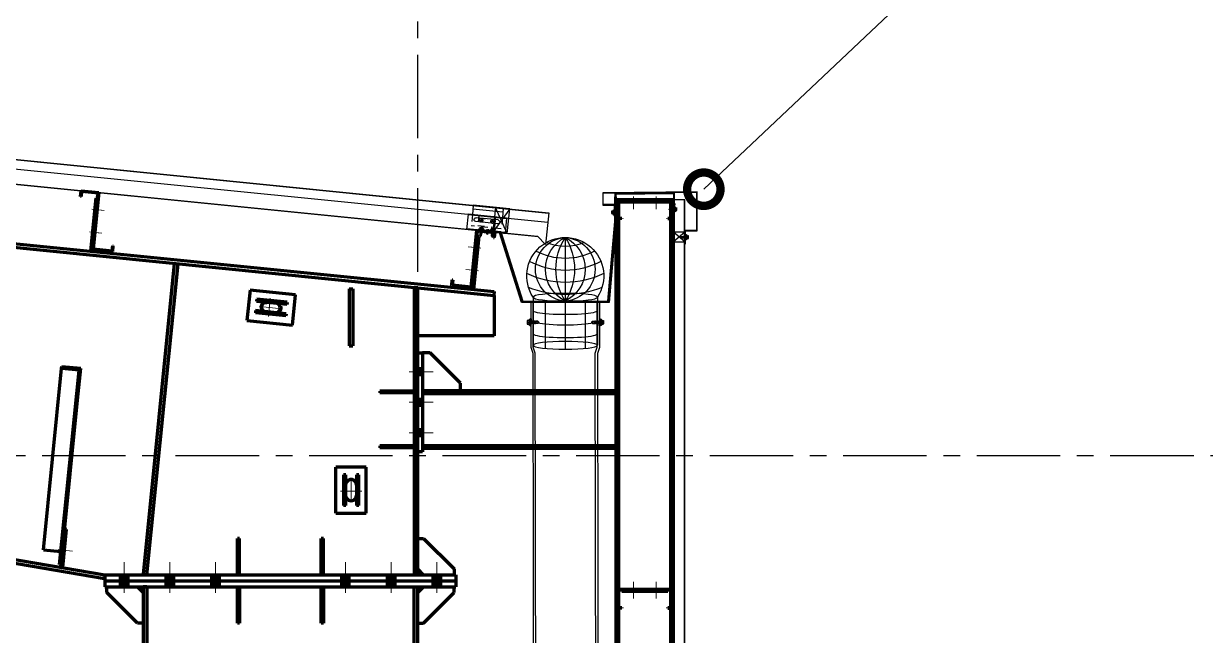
# Model space of a CAD drawing. Header units: inches. Extents: x 2 to 32666, y -5537 to 22.
# Drawn here: x 14109.53 to 14127.23, y -3833.82 to -3824.66 of the extents above; entities that cross this region are included whole.
import ezdxf

# ---------------------------------------------------------------- set-up
doc = ezdxf.new("R2010")
doc.units = ezdxf.units.IN
doc.header["$MEASUREMENT"] = 0
for name, pattern in [('CENTER', [2, 1.25, -0.25, 0.25, -0.25]), ('DASHED2', [0.375, 0.25, -0.125]), ('HIDDEN2', [4.7625, 3.175, -1.5875])]:
    doc.linetypes.add(name, pattern=pattern)
for name, color, linetype in [('1', 1, 'Continuous'), ('2', 2, 'Continuous'), ('3', 3, 'Continuous'), ('4', 4, 'Continuous'), ('6', 6, 'Continuous'), ('7', 7, 'Continuous'), ('8', 8, 'Continuous'), ('9', 9, 'Continuous'), ('DIM', 8, 'Continuous'), ('STRUCTURE', 1, 'Continuous'), ('Tim truc', 8, 'Continuous')]:
    doc.layers.add(name, color=color, linetype=linetype)
doc.styles.add('ST1', font='vnshx.shx', dxfattribs={"width": 0.7})
doc.dimstyles.new('175', dxfattribs={"dimtxt": 2.5, "dimasz": 1, "dimexe": 1, "dimexo": 0, "dimgap": 1, "dimtad": 1, "dimdec": 0, "dimlfac": 175, "dimzin": 0, "dimdsep": 46, "dimtxsty": 'ST1', "dimblk1": 'ARCHTICK', "dimblk2": 'ARCHTICK', "dimsah": 1, "dimcen": 1, "dimdle": 1, "dimclrd": 8, "dimclre": 8, "dimclrt": 3, "dimadec": 0, "dimazin": 0, "dimtfac": 1, "dimtdec": 0, "dimtix": 1, "dimtmove": 1, "dimatfit": 3, "dimldrblk": 'DOTSMALL', "dimfxl": 0, "dimtfill": 1, "dimtolj": 1, "dimtzin": 0, "dimlwd": -1, "dimlwe": -1, "dimarcsym": 0})

# ---------------------------------------------------------------- blocks, each defined once
blk = doc.blocks.new('Short_Self_drilling')
at = {"layer": 'STRUCTURE', "color": 1, "linetype": 'Continuous'}
for p, q in [((6.4, 1.7), (-6.4, 1.7)), ((5.1, 3.8), (-5.1, 3.8)), ((-2.6, 2.9), (-5.1, 2.9)), ((-3.4, 3.8), (-3.4, 6.8)), ((3, 7.2), (-3, 7.2)), ((2.6, 2.9), (-2.6, 2.9)), ((-2.1, 2.8), (-2.1, 2.9)), ((6.3, 0), (0, 0)), ((2.2, 2.8), (2.2, 2.9)), ((2.2, -0.5), (2.2, 0)), ((5.1, 2.9), (2.6, 2.9)), ((3.4, 3.8), (3.4, 6.8)), ((3, -1.2), (-2.7, -0.2)), ((3, -2.7), (-2.7, -1.8)), ((3, -4.2), (-2.7, -3.3)), ((3, -5.8), (-2.7, -4.8)), ((3, -7.3), (-2.7, -6.3)), ((-1.9, -8), (-2.7, -7.9)), ((-2.1, -1.4), (-2.1, -0.9)), ((-2.1, -2.9), (-2.1, -2.4)), ((-2.1, -4.4), (-2.1, -3.9)), ((-2.1, -6), (-2.1, -5.4)), ((-2.1, -7.5), (-2.1, -7)), ((-2.1, -12.3), (-2.1, -8.5)), ((3, -8.8), (-1.1, -8.1)), ((2.1, -12.3), (2.1, -9.1)), ((2.2, -2), (2.2, -1.5)), ((2.2, -3.6), (2.2, -3)), ((2.2, -5.1), (2.2, -4.6)), ((2.2, -6.6), (2.2, -6.1)), ((2.2, -8.1), (2.2, -7.6))]:
    blk.add_line(p, q, dxfattribs=at)
blk.add_lwpolyline([(6.4, 1.3), (6.4, 1.7), (2.1, 2.8), (-2.1, 2.8), (-6.4, 1.7), (-6.4, 1.3)], close=True, dxfattribs=at)
for points in [[(-6.4, 1.3, -0.088869), (-6.3, 0), (0, 0)], [(-0.1, 3.8), (-0.3, 6.2, 0.338878), (-3.1, 6.2), (-3.3, 3.8)], [(3.3, 3.8), (3.1, 6.2, 0.338878), (0.3, 6.2), (0.1, 3.8)], [(2.1, -12.3), (0.2, -14.2, -0.333596), (-0.2, -14.2), (-2.1, -12.3)], [(-0.1, -14), (-1, -12.2, -0.148657), (-1.4, -11.2), (-2, -7.7, -0.815006), (-1.2, -7.8, 0.150833), (-0.8, -8.7)], [(2.1, -12.3), (1.7, -11.7, 0.52242), (0.9, -11.7), (-0.2, -14.2)]]:
    blk.add_lwpolyline(points, format="xyb", dxfattribs=at)
for points in [[(3, -1.2), (2.2, -1.5), (-2.1, -0.8), (-2.7, -0.2), (-2.4, 0)], [(3, -2.7), (2.2, -3), (-2.1, -2.4), (-2.7, -1.8), (-2.1, -1.4), (2.2, -2), (3, -2.7)], [(3, -4.2), (2.2, -4.6), (-2.1, -3.9), (-2.7, -3.3), (-2.1, -2.9), (2.2, -3.6), (3, -4.2)], [(3, -5.8), (2.2, -6.1), (-2.1, -5.4), (-2.7, -4.8), (-2.1, -4.4), (2.2, -5.1), (3, -5.8)], [(3, -7.3), (2.2, -7.6), (-2.1, -7), (-2.7, -6.3), (-2.1, -6), (2.2, -6.6), (3, -7.3)], [(-1.8, -8.5), (-2.1, -8.5), (-2.7, -7.9), (-2.1, -7.5), (-1.8, -7.5)], [(-1.3, -7.6), (2.2, -8.1), (3, -8.8)], [(-1.2, 0), (2.2, -0.5), (3, -1.2)], [(3, -8.8), (2.2, -9.1), (-0.8, -8.7)]]:
    blk.add_lwpolyline(points, dxfattribs=at)
for centre, radius, start, end in [((-5, 3.3), 0.455, 109.7949, 250.2674), ((-3, 6.8), 0.429, 90.0311, 180.0311), ((3, 6.8), 0.429, 0.0311, 90.0311), ((5.1, 3.3), 0.435, 279.7276, 80.3347), ((10, 0.2), 3.74, 162.2963, 182.6103)]:
    blk.add_arc(centre, radius, start, end, dxfattribs=at)
blk = doc.blocks.new('A$C5FAA1D3F')
at = {"color": 8}
for p, q in [((-26.59, -10.81, 0), (-25.6, -0.91, 0)), ((-0.39, -3.85, 0), (-25.64, -1.33, 0)), ((-0.34, -3.43, 0), (-25.6, -0.91, 0)), ((-6.38, -8.5, 0), (-20.69, -7.07, 0)), ((-17.23, -7.27, 0), (-17.51, -10.1, 0)), ((-1.33, -13.34, 0), (-0.34, -3.43, 0)), ((-1.33, -13.34, 0), (-26.59, -10.81, 0)), ((-1.29, -12.92, 0), (-26.55, -10.39, 0)), ((-24.42, -17.42, 0), (-23.79, -11.09, 0)), ((-4.49, -16.58, 0), (-24.14, -14.62, 0)), ((-6.63, -11.02, 0), (-20.94, -9.59, 0)), ((-18.79, -8.54, 0), (-15.96, -8.83, 0)), ((-11.5, -9.26, 0), (-8.67, -9.54, 0)), ((-9.94, -7.99, 0), (-10.23, -10.82, 0)), ((-4.77, -19.39, 0), (-4.14, -13.06, 0)), ((-4.77, -19.39, 0), (-24.42, -17.42, 0))]:
    blk.add_line(p, q, dxfattribs=at)
at = {"color": 8, "linetype": 'HIDDEN2'}
for p, q in [((-23.79, -11.09, 0), (-23.06, -3.85, 0)), ((-3.42, -5.82, 0), (-23.06, -3.85, 0)), ((-19.57, -11.51, 0), (-18.9, -4.83, 0)), ((-18.9, -4.83, 0), (-7.68, -5.96, 0)), ((-7.68, -5.96, 0), (-8.35, -12.64, 0)), ((-4.14, -13.06, 0), (-3.42, -5.82, 0)), ((-19.58, -11.51, 0), (-19.4, -9.75, 0)), ((-8.35, -12.64, 0), (-19.58, -11.51, 0)), ((-8.35, -12.64, 0), (-19.57, -11.51, 0)), ((-19.4, -9.75, 0), (-8.17, -10.87, 0)), ((-8.17, -10.87, 0), (-8.35, -12.64, 0))]:
    blk.add_line(p, q, dxfattribs=at)
at = {"color": 8}
for centre, major_axis, start_param, end_param in [((-20.82, -8.33, 0), (-0.941, -0.852), 3.876998, 7.018591), ((-17.37, -8.69, 0), (-0.836, -0.757), 5.447794310103061, 11.73097961728265), ((-10.09, -9.4, 0), (-0.836, -0.757), 5.447794310103061, 11.73097961728265), ((-6.5, -9.76, 0), (-0.941, -0.852), 0.735405, 3.876998)]:
    blk.add_ellipse(centre, major_axis=major_axis, ratio=1, start_param=start_param, end_param=end_param, dxfattribs=at)
at = {"color": 1, "xscale": 0.2707692322397919, "yscale": 0.2707692322397919, "zscale": 0.2707692322397919, "rotation": 174.2582798079231}
for p in [(-16.04, -2.29, 0), (-8.54, -3.04, 0)]:
    blk.add_blockref('Short_Self_drilling', p, dxfattribs=at)
blk = doc.blocks.new('HFR-1')
at = {"layer": 'STRUCTURE', "color": 1, "linetype": 'Continuous'}
for p, q in [((-5.5, 0), (5.5, 0)), ((-5.2, 0.8), (-3.4, 1.5)), ((5.2, 0.8), (3.4, 1.5)), ((-2.4, -1.2), (-3, -1.6)), ((-3, -1.6), (-2.4, -1.9)), ((-2.4, -1.9), (-3, -2.3)), ((-3, -2.3), (-2.4, -2.6)), ((-2.4, -2.6), (-3, -3)), ((-3, -3), (-2.4, -3.3)), ((-2.4, -3.3), (-3, -3.7)), ((-3, -3.7), (-2.4, -4.1)), ((-2.4, -4.1), (-3, -4.4)), ((-3, -4.4), (-2.4, -4.8)), ((-2.4, -4.8), (-3, -5.1)), ((-3, -5.1), (-2.4, -5.5)), ((-2.4, -5.5), (-3, -5.8)), ((-3, -5.8), (-2.4, -6.2)), ((-2.4, -6.2), (-3, -6.6)), ((-3, -6.6), (-2.4, -6.9)), ((-2.4, -6.9), (-3, -7.3)), ((-3, -7.3), (-2.4, -7.6)), ((-2.4, -7.6), (-3, -8)), ((-3, -8), (-2.4, -8.3)), ((-2.4, -8.3), (-3, -8.7)), ((-3, -8.7), (-2.4, -9)), ((-2.4, -9), (-3, -9.4)), ((-3, -9.4), (-2.4, -9.7)), ((-2.4, -9.7), (-3, -10.1)), ((-3, -10.1), (-2.4, -10.5)), ((-2.4, -10.5), (-3, -10.8)), ((-3, -10.8), (-2.4, -11.2)), ((-2.4, -11.2), (-3, -11.5)), ((-3, -11.5), (-2.4, -11.9)), ((-2.9, -1.6), (2.9, -1.4)), ((-2.9, -2.3), (2.9, -2.1)), ((-2.9, -3), (2.9, -2.8)), ((-2.9, -3.7), (2.9, -3.6)), ((-2.9, -4.4), (2.9, -4.3)), ((-2.9, -5.1), (2.9, -5)), ((-2.9, -5.9), (2.9, -5.7)), ((-2.9, -6.6), (2.9, -6.4)), ((-2.9, -7.3), (2.9, -7.1)), ((-2.9, -8), (2.9, -7.8)), ((-2.9, -8.7), (2.9, -8.5)), ((-2.9, -9.4), (2.9, -9.2)), ((-2.9, -10.1), (1.5, -10)), ((-2.9, -10.8), (1.3, -10.7)), ((-2.9, -11.5), (0.9, -11.4)), ((-2.5, -17.4), (-2.5, -11.8)), ((-2.5, -17.4), (-2, -16.7)), ((-2.5, -17.4), (-0.2, -19.7)), ((2.4, -1.1), (-2.4, -1.2)), ((2.4, -1.8), (-2.4, -1.9)), ((-2.4, -1.9), (2.4, -1.8)), ((-2.4, -2.6), (2.4, -2.5)), ((2.4, -2.5), (-2.4, -2.6)), ((-2.4, -3.3), (2.4, -3.2)), ((2.4, -3.2), (-2.4, -3.3)), ((-2.4, -4.1), (2.4, -3.9)), ((2.4, -3.9), (-2.4, -4.1)), ((-2.4, -4.8), (2.4, -4.6)), ((2.4, -4.6), (-2.4, -4.8)), ((-2.4, -5.5), (2.4, -5.3)), ((2.4, -5.3), (-2.4, -5.5)), ((-2.4, -6.2), (2.4, -6)), ((2.4, -6), (-2.4, -6.2)), ((-2.4, -6.9), (2.4, -6.8)), ((2.4, -6.8), (-2.4, -6.9)), ((-2.4, -7.6), (2.4, -7.5)), ((2.4, -7.5), (-2.4, -7.6)), ((-2.4, -8.3), (2.4, -8.2)), ((2.4, -8.2), (-2.4, -8.3)), ((-2.4, -9), (2.4, -8.9)), ((2.4, -8.9), (-2.4, -9)), ((-2.4, -9.7), (2.4, -9.6)), ((2.4, -9.6), (-2.4, -9.7)), ((1.4, -10.3), (-2.4, -10.5)), ((-2.4, -10.5), (1.4, -10.3)), ((-2.4, -11.2), (1.1, -11.1)), ((1.1, -11.1), (-2.4, -11.2)), ((-2.4, -11.9), (0.4, -11.8)), ((-1, -16.7), (0.2, -19.7)), ((0.1, -19.4), (1.2, -17.3)), ((0.2, -19.7), (2.5, -17.4)), ((1.6, -16.1), (2.3, -10.2)), ((2.2, -10), (2.9, -10)), ((2.2, -11), (2.4, -11)), ((2.4, -11), (2.2, -11)), ((2.2, -11.4), (2.9, -11.4)), ((2.2, -11.7), (2.4, -11.7)), ((2.4, -10.3), (2.3, -10.3)), ((2.3, -10.3), (2.4, -10.3)), ((2.3, -10.7), (2.9, -10.7)), ((2.9, -1.4), (2.4, -1.1)), ((2.4, -1.8), (2.9, -1.4)), ((2.9, -2.1), (2.4, -1.8)), ((2.4, -2.5), (2.9, -2.1)), ((2.9, -2.8), (2.4, -2.5)), ((2.4, -3.2), (2.9, -2.8)), ((2.9, -3.6), (2.4, -3.2)), ((2.4, -3.9), (2.9, -3.6)), ((2.9, -4.3), (2.4, -3.9)), ((2.4, -4.6), (2.9, -4.3)), ((2.9, -5), (2.4, -4.6)), ((2.4, -5.3), (2.9, -5)), ((2.9, -5.7), (2.4, -5.3)), ((2.4, -6), (2.9, -5.7)), ((2.9, -6.4), (2.4, -6)), ((2.4, -6.8), (2.9, -6.4)), ((2.9, -7.1), (2.4, -6.8)), ((2.4, -7.5), (2.9, -7.1)), ((2.9, -7.8), (2.4, -7.5)), ((2.4, -8.2), (2.9, -7.8)), ((2.9, -8.5), (2.4, -8.2)), ((2.4, -8.9), (2.9, -8.5)), ((2.9, -9.2), (2.4, -8.9)), ((2.4, -9.6), (2.9, -9.2)), ((2.9, -10), (2.4, -9.6)), ((2.4, -10.3), (2.9, -10)), ((2.9, -10.7), (2.4, -10.3)), ((2.4, -11), (2.9, -10.7)), ((2.9, -11.4), (2.4, -11)), ((2.4, -11.7), (2.9, -11.4)), ((2.5, -17.4), (2.5, -11.7))]:
    blk.add_line(p, q, dxfattribs=at)
at = {"layer": 'STRUCTURE', "color": 1, "linetype": 'Continuous', "ltscale": 8}
for p in [(-3.4, 1.5), (3.4, 1.5)]:
    blk.add_line(p, (0, 1.5), dxfattribs=at)
at = {"layer": 'STRUCTURE', "color": 1, "linetype": 'DASHED2'}
for p in [(-1.9, 1.5), (1.9, 1.5)]:
    blk.add_line(p, (0, 0), dxfattribs=at)
at = {"layer": 'STRUCTURE', "color": 1, "linetype": 'Continuous', "ltscale": 8}
for centre, start, end in [((-4.7, 0.2), 130.41, 194.8062), ((4.7, 0.2), 345.1938, 49.59)]:
    blk.add_arc(centre, 0.801, start, end, dxfattribs=at)
at = {"layer": 'STRUCTURE', "color": 1, "linetype": 'Continuous'}
for centre, radius, start, end in [((-7.3, -9), 9.14, 58.065, 78.8402), ((5.1, -3.8), 3.83, 84.2039, 134.3621), ((-1.5, -17.1), 0.59, 34.2302, 144.5641), ((0, -19.4), 0.331, 231.6348, 305.4287), ((-0.5, -10.1), 1.93, 296.6041, 355.3922), ((-0.6, -16), 2.2, 324.0048, 357.8268), ((1.9, -10.3), 0.444, 15.9762, 172.6971)]:
    blk.add_arc(centre, radius, start, end, dxfattribs=at)
blk = doc.blocks.new('A$C074D4DC8')
at = {"color": 9}
for p, q in [((80, 232.2), (80, 100)), ((13.2, 108.1), (13.2, 8.1)), ((38.4, 101.8), (38.4, 1.8)), ((80, 100), (80, 0)), ((121.6, 101.8), (121.6, 1.8)), ((146.8, 108.1), (146.8, 8.1))]:
    blk.add_line(p, q, dxfattribs=at)
for centre, radius, start, end in [((80, 152.2), 80, 326.5995, 213.4005), ((84.2, 166.1), 66.2, 93.6886, 266.3114), ((112.4, 166.1), 73.6, 116.1115, 243.8885), ((80, 318.7), 105, 247.6912, 292.3088), ((183.7, 166.1), 123, 147.491, 212.509), ((-23.7, 166.1), 123, 327.491, 32.509), ((47.6, 166.1), 73.6, 296.1115, 63.8885), ((75.7, 166.1), 66.2, 273.6886, 86.3114), ((80, 318.7), 130, 241.9999, 298.0001), ((80, 318.7), 155, 241.4707, 298.5293), ((80, 318.7), 180, 243.6718, 296.3282), ((80, 318.7), 205, 248.1186, 291.8814)]:
    blk.add_arc(centre, radius, start, end, dxfattribs=at)
for centre in [(80, 108.1), (80, 8.1)]:
    blk.add_ellipse(centre, major_axis=(-66.8, 0), ratio=0.12167, dxfattribs=at)
for centre in [(80, 79.9), (80, 58.1), (80, 31.6)]:
    blk.add_ellipse(centre, major_axis=(-66.8, 0), ratio=0.12167, start_param=0, end_param=3.141593, dxfattribs=at)
blk = doc.blocks.new('_ArchTick')
at = {"color": 0, "linetype": 'ByBlock', "const_width": 0.15}
blk.add_lwpolyline([(-0.5, -0.5), (0.5, 0.5)], dxfattribs=at)
blk = doc.blocks.new('_DotSmall')
at = {"color": 0, "linetype": 'ByBlock', "const_width": 0.5}
blk.add_lwpolyline([(-0.0625, 0, 1), (0.0625, 0, 1)], format="xyb", close=True, dxfattribs=at)

msp = doc.modelspace()

# ---------------------------------------------------------------- hatches: boundary and pattern name
at = {"layer": '2'}
for points in [[(14118.7001, -3827.3035), (14118.7001, -3827.332), (14118.6201, -3827.332), (14118.6201, -3827.3035)], [(14118.7001, -3827.3035), (14118.7001, -3827.332), (14118.6201, -3827.332), (14118.6201, -3827.3035)], [(14119.043, -3827.3035), (14119.043, -3827.332), (14118.963, -3827.332), (14118.963, -3827.3035)], [(14119.043, -3827.3035), (14119.043, -3827.332), (14118.963, -3827.332), (14118.963, -3827.3035)], [(14115.4315, -3829.9367), (14115.3744, -3829.9367), (14115.3744, -3829.811), (14115.4315, -3829.811)], [(14115.5001, -3829.9367), (14115.4315, -3829.9367), (14115.4315, -3829.811), (14115.5001, -3829.811)], [(14115.4315, -3830.3939), (14115.3744, -3830.3939), (14115.3744, -3830.2682), (14115.4315, -3830.2682)], [(14115.5001, -3830.3939), (14115.4315, -3830.3939), (14115.4315, -3830.2682), (14115.5001, -3830.2682)], [(14115.4315, -3830.851), (14115.3744, -3830.851), (14115.3744, -3830.7253), (14115.4315, -3830.7253)], [(14115.5001, -3830.851), (14115.4315, -3830.851), (14115.4315, -3830.7253), (14115.5001, -3830.7253)], [(14110.9572, -3833.0052), (14110.9572, -3832.9138), (14111.1058, -3832.9138), (14111.1058, -3833.0052)], [(14110.9572, -3833.0967), (14110.9572, -3833.0052), (14111.1058, -3833.0052), (14111.1058, -3833.0967)], [(14111.6429, -3833.0052), (14111.6429, -3832.9138), (14111.7915, -3832.9138), (14111.7915, -3833.0052)], [(14111.6429, -3833.0967), (14111.6429, -3833.0052), (14111.7915, -3833.0052), (14111.7915, -3833.0967)], [(14112.3286, -3833.0052), (14112.3286, -3832.9138), (14112.4772, -3832.9138), (14112.4772, -3833.0052)], [(14112.3286, -3833.0967), (14112.3286, -3833.0052), (14112.4772, -3833.0052), (14112.4772, -3833.0967)], [(14114.2715, -3833.0053), (14114.2715, -3832.9138), (14114.4201, -3832.9138), (14114.4201, -3833.0053)], [(14114.2715, -3833.0967), (14114.2715, -3833.0053), (14114.4201, -3833.0053), (14114.4201, -3833.0967)], [(14114.9572, -3833.0053), (14114.9572, -3832.9138), (14115.1058, -3832.9138), (14115.1058, -3833.0053)], [(14114.9572, -3833.0967), (14114.9572, -3833.0053), (14115.1058, -3833.0053), (14115.1058, -3833.0967)], [(14115.6429, -3833.0053), (14115.6429, -3832.9138), (14115.7915, -3832.9138), (14115.7915, -3833.0053)], [(14115.6429, -3833.0967), (14115.6429, -3833.0053), (14115.7915, -3833.0053), (14115.7915, -3833.0967)]]:
    msp.add_hatch(color=256, dxfattribs=at).paths.add_polyline_path(points, flags=17)

# ---------------------------------------------------------------- linework, layer by layer
at = {"layer": '2', "lineweight": 100}
for p, q in [((14084.9654, -3825.5693), (14116.5687, -3828.7296)), ((14084.9711, -3825.5124), (14116.5744, -3828.6727)), ((14110.3787, -3827.2491), (14110.3872, -3827.1638)), ((14110.3872, -3827.1638), (14110.6545, -3827.1905)), ((14110.3949, -3827.1732), (14110.3872, -3827.25)), ((14110.6451, -3827.1982), (14110.3949, -3827.1732)), ((14110.6545, -3827.1905), (14110.57, -3828.0349)), ((14110.3872, -3827.25), (14110.3787, -3827.2491)), ((14110.609, -3827.2722), (14110.5294, -3828.0682)), ((14110.5606, -3828.0426), (14110.6451, -3827.1982)), ((14110.6374, -3827.275), (14110.609, -3827.2722)), ((14118.4117, -3827.3036), (14118.403, -3827.2949)), ((14118.403, -3827.2949), (14118.403, -3827.2949)), ((14118.403, -3827.5806), (14118.403, -3827.2949)), ((14118.403, -3827.2949), (14119.2601, -3827.2949)), ((14119.2516, -3827.3034), (14118.4116, -3827.3034)), ((14118.4116, -3827.3034), (14118.4116, -3827.572)), ((14118.4116, -3827.332), (14118.443, -3827.332)), ((14118.4201, -3827.332), (14118.4201, -3827.3035)), ((14119.243, -3827.332), (14118.4201, -3827.332)), ((14118.443, -3827.572), (14118.443, -3827.332)), ((14118.4887, -3827.332), (14118.4887, -3827.3035)), ((14119.1744, -3827.332), (14119.1744, -3827.3035)), ((14119.2201, -3827.572), (14119.2201, -3827.332)), ((14119.2201, -3827.332), (14119.2516, -3827.332)), ((14119.243, -3827.3035), (14119.243, -3827.332)), ((14119.2516, -3827.572), (14119.2516, -3827.3034)), ((14119.2601, -3827.5806), (14119.2601, -3827.2949)), ((14118.4887, -3827.5806), (14118.403, -3827.5806)), ((14118.403, -3833.1291), (14118.403, -3827.5806)), ((14118.4116, -3827.572), (14118.4887, -3827.572)), ((14118.443, -3833.1291), (14118.443, -3827.5806)), ((14118.4887, -3827.572), (14118.4887, -3827.5806)), ((14119.1744, -3827.5806), (14119.1744, -3827.572)), ((14119.1744, -3827.572), (14119.2516, -3827.572)), ((14119.1744, -3827.5806), (14119.2601, -3827.5806)), ((14119.2201, -3833.1291), (14119.2201, -3827.5806)), ((14119.2601, -3833.1291), (14119.2601, -3827.5806)), ((14116.2323, -3828.6012), (14116.3168, -3827.7569)), ((14116.24, -3828.6106), (14116.3245, -3827.7662)), ((14116.3452, -3827.8458), (14116.2656, -3828.6419)), ((14116.3168, -3827.7569), (14116.584, -3827.7836)), ((14116.3168, -3827.7569), (14116.584, -3827.7836)), ((14116.3168, -3827.843), (14116.3452, -3827.8458)), ((14116.5746, -3827.7913), (14116.3245, -3827.7662)), ((14116.567, -3827.868), (14116.5746, -3827.7913)), ((14116.5755, -3827.8689), (14116.567, -3827.868)), ((14116.584, -3827.7836), (14116.5755, -3827.8689)), ((14081.8139, -3828.0682), (14110.7362, -3832.9702)), ((14081.8235, -3828.0119), (14110.7458, -3832.9138)), ((14110.5578, -3828.0711), (14110.5606, -3828.0426)), ((14110.5606, -3828.0426), (14110.862, -3828.0727)), ((14110.57, -3828.0349), (14110.8543, -3828.0633)), ((14110.7776, -3828.0557), (14110.7682, -3828.0633)), ((14110.8543, -3828.0633), (14110.862, -3827.9866)), ((14110.862, -3827.9866), (14110.862, -3827.9866)), ((14110.862, -3827.9866), (14110.862, -3827.9866)), ((14110.862, -3827.9866), (14110.8705, -3827.9874)), ((14110.862, -3828.0727), (14110.8705, -3827.9874)), ((14111.7832, -3828.251), (14111.3175, -3832.9081)), ((14111.3744, -3832.9138), (14111.8401, -3828.2567)), ((14115.9387, -3828.5805), (14115.9472, -3828.4952)), ((14116.24, -3828.6106), (14115.9387, -3828.5805)), ((14115.9472, -3828.4952), (14115.9557, -3828.496)), ((14115.9557, -3828.496), (14115.9481, -3828.5728)), ((14115.9481, -3828.5728), (14116.2323, -3828.6012)), ((14112.9182, -3828.6517), (14112.8727, -3829.1066)), ((14113.6005, -3828.7199), (14112.9182, -3828.6517)), ((14113.555, -3829.1748), (14113.6005, -3828.7199)), ((14114.4029, -3828.6302), (14114.4029, -3829.4873)), ((14114.4029, -3828.6302), (14114.4601, -3828.6302)), ((14114.4601, -3828.6302), (14114.4601, -3829.4873)), ((14115.3744, -3828.6159), (14115.3744, -3828.6102)), ((14115.4315, -3828.6159), (14115.3744, -3828.6159)), ((14115.3744, -3828.6159), (14115.3744, -3832.9138)), ((14115.4315, -3832.9138), (14115.4315, -3828.6159)), ((14116.2372, -3828.639), (14116.24, -3828.6106)), ((14116.5744, -3828.6727), (14116.5687, -3828.7296)), ((14116.5687, -3828.729), (14116.5743, -3828.7296)), ((14116.5743, -3828.7296), (14116.5743, -3829.3378)), ((14113.0024, -3828.9587), (14112.999, -3828.9928)), ((14113.4572, -3829.0042), (14113.0024, -3828.9587)), ((14113.0194, -3828.7882), (14113.016, -3828.8223)), ((14113.4709, -3828.8678), (14113.016, -3828.8223)), ((14113.4743, -3828.8336), (14113.0194, -3828.7882)), ((14113.0945, -3828.9335), (14113.117, -3828.961)), ((14113.1288, -3828.8428), (14113.1014, -3828.8653)), ((14113.117, -3828.961), (14113.1502, -3828.9735)), ((14113.1288, -3828.8428), (14113.1639, -3828.8371)), ((14113.3231, -3828.853), (14113.3563, -3828.8655)), ((14113.3444, -3828.9837), (14113.3719, -3828.9612)), ((14113.3787, -3828.893), (14113.3563, -3828.8655)), ((14113.4743, -3828.8336), (14113.4709, -3828.8678)), ((14112.8727, -3829.1066), (14113.555, -3829.1748)), ((14113.4538, -3829.0383), (14112.999, -3828.9928)), ((14113.3094, -3828.9894), (14113.3444, -3828.9837)), ((14113.4572, -3829.0042), (14113.4538, -3829.0383)), ((14114.4029, -3829.4873), (14114.4601, -3829.4873)), ((14116.5743, -3829.3378), (14115.4315, -3829.3378)), ((14115.4315, -3829.5882), (14115.5001, -3829.5882)), ((14115.6144, -3829.5882), (14115.5001, -3829.5882)), ((14115.5001, -3829.5882), (14115.5001, -3831.0739)), ((14116.0715, -3830.0453), (14115.6144, -3829.5882)), ((14109.8238, -3832.5397), (14110.0954, -3829.8236)), ((14110.0954, -3829.8236), (14110.0984, -3829.7933)), ((14110.357, -3829.8497), (14110.0954, -3829.8236)), ((14110.0984, -3829.7933), (14110.3827, -3829.8217)), ((14110.3449, -3830.2003), (14110.3827, -3829.8217)), ((14110.3221, -3830.198), (14110.357, -3829.8497)), ((14110.0657, -3832.7623), (14110.3221, -3830.198)), ((14110.1091, -3832.558), (14110.3449, -3830.2003)), ((14110.3221, -3830.198), (14110.3449, -3830.2003)), ((14115.3744, -3830.1625), (14114.8601, -3830.1625)), ((14114.8601, -3830.1625), (14114.8601, -3830.191)), ((14115.3744, -3830.191), (14114.8601, -3830.191)), ((14115.3744, -3830.1625), (14115.3744, -3830.191)), ((14118.4027, -3830.1596), (14115.5001, -3830.1596)), ((14115.5001, -3830.1996), (14118.4027, -3830.1996)), ((14116.0715, -3830.1596), (14116.0715, -3830.0453)), ((14118.4027, -3831.0167), (14118.4027, -3830.1596)), ((14115.3744, -3830.9853), (14114.8601, -3830.9853)), ((14114.8601, -3830.9853), (14114.8601, -3831.0139)), ((14115.3744, -3831.0139), (14114.8601, -3831.0139)), ((14115.3744, -3830.9853), (14115.3744, -3831.0139)), ((14115.5001, -3831.0739), (14115.4315, -3831.0739)), ((14115.5001, -3830.9767), (14118.4027, -3830.9767)), ((14115.5001, -3831.0167), (14118.4027, -3831.0167)), ((14114.2029, -3831.9899), (14114.2029, -3831.3042)), ((14114.6601, -3831.3042), (14114.2029, -3831.3042)), ((14114.3172, -3831.4185), (14114.3172, -3831.8756)), ((14114.3515, -3831.4185), (14114.3172, -3831.4185)), ((14114.3515, -3831.8756), (14114.3515, -3831.4185)), ((14114.5115, -3831.4185), (14114.5115, -3831.8756)), ((14114.5458, -3831.4185), (14114.5115, -3831.4185)), ((14114.5458, -3831.8756), (14114.5458, -3831.4185)), ((14114.6601, -3831.9899), (14114.6601, -3831.3042)), ((14114.3515, -3831.5671), (14114.3622, -3831.5271)), ((14114.3915, -3831.4978), (14114.3622, -3831.5271)), ((14114.5008, -3831.5271), (14114.4715, -3831.4978)), ((14114.5115, -3831.5671), (14114.5008, -3831.5271)), ((14114.3622, -3831.7671), (14114.3515, -3831.7271)), ((14114.3622, -3831.7671), (14114.3915, -3831.7963)), ((14114.4715, -3831.7963), (14114.5008, -3831.7671)), ((14114.5008, -3831.7671), (14114.5115, -3831.7271)), ((14114.3515, -3831.8756), (14114.3172, -3831.8756)), ((14114.5458, -3831.8756), (14114.5115, -3831.8756)), ((14114.2029, -3831.9899), (14114.6601, -3831.9899)), ((14110.1132, -3832.8039), (14110.1701, -3832.2353)), ((14110.1701, -3832.2353), (14110.1417, -3832.2324)), ((14112.7629, -3832.371), (14112.7286, -3832.371)), ((14112.7286, -3832.9138), (14112.7286, -3832.371)), ((14112.7629, -3832.9138), (14112.7629, -3832.371)), ((14114.0201, -3832.371), (14113.9858, -3832.371)), ((14113.9858, -3832.9138), (14113.9858, -3832.371)), ((14114.0201, -3832.9138), (14114.0201, -3832.371)), ((14115.4315, -3832.371), (14115.5172, -3832.371)), ((14115.5172, -3832.371), (14115.9744, -3832.8281)), ((14109.8238, -3832.5397), (14110.0853, -3832.5658)), ((14110.0848, -3832.801), (14110.1091, -3832.558)), ((14110.0884, -3832.7646), (14110.0657, -3832.7623)), ((14110.1132, -3832.8039), (14110.0848, -3832.801)), ((14112.7286, -3832.8281), (14112.7629, -3832.8281)), ((14113.9858, -3832.8281), (14114.0201, -3832.8281)), ((14115.5172, -3832.9138), (14115.4315, -3832.8281)), ((14115.9744, -3832.8281), (14115.9744, -3832.9138)), ((14110.7458, -3832.9138), (14110.7362, -3832.9702)), ((14110.7458, -3832.9138), (14110.7458, -3833.0052)), ((14110.7458, -3832.9138), (14116.0029, -3832.9138)), ((14110.7458, -3833.0052), (14110.7458, -3833.0967)), ((14110.7458, -3833.0052), (14116.0029, -3833.0053)), ((14110.7458, -3833.0052), (14116.0029, -3833.0053)), ((14111.3175, -3832.9081), (14111.3744, -3832.9138)), ((14116.0029, -3832.9138), (14116.0029, -3833.0053)), ((14116.0029, -3833.0053), (14116.0029, -3833.0967)), ((14110.7458, -3833.0967), (14116.0029, -3833.0967)), ((14110.7744, -3833.1824), (14110.7744, -3833.0967)), ((14111.2315, -3833.6395), (14110.7744, -3833.1824)), ((14111.3172, -3833.1824), (14111.2315, -3833.0967)), ((14111.3744, -3833.0967), (14111.3172, -3833.0967)), ((14111.3172, -3833.0967), (14111.3172, -3849.13)), ((14111.3744, -3833.0967), (14111.3743, -3849.13)), ((14112.7286, -3833.6395), (14112.7286, -3833.0967)), ((14112.7286, -3833.1824), (14112.7629, -3833.1824)), ((14112.7629, -3833.0967), (14112.7629, -3833.6395)), ((14113.9858, -3833.6395), (14113.9858, -3833.0967)), ((14113.9858, -3833.1824), (14114.0201, -3833.1824)), ((14114.0201, -3833.0967), (14114.0201, -3833.6395)), ((14115.3744, -3833.0967), (14115.4315, -3833.0967)), ((14115.3744, -3838.0429), (14115.3744, -3833.0967)), ((14115.4315, -3838.0429), (14115.4315, -3833.0967)), ((14115.4315, -3833.1824), (14115.5172, -3833.0967)), ((14115.5172, -3833.6395), (14115.9744, -3833.1824)), ((14115.9744, -3833.1824), (14115.9744, -3833.0967)), ((14118.4117, -3833.1378), (14118.403, -3833.1291)), ((14118.403, -3833.4148), (14118.403, -3833.1291)), ((14118.403, -3833.1291), (14119.2601, -3833.1291)), ((14119.2516, -3833.1376), (14118.4116, -3833.1376)), ((14118.4116, -3833.1376), (14118.4116, -3833.4062)), ((14118.443, -3833.4062), (14118.443, -3833.1376)), ((14118.4887, -3833.1662), (14118.4887, -3833.1376)), ((14119.1744, -3833.1662), (14118.4887, -3833.1662)), ((14119.1744, -3833.1376), (14119.1744, -3833.1662)), ((14119.2201, -3833.4062), (14119.2201, -3833.1376)), ((14119.2516, -3833.4062), (14119.2516, -3833.1376)), ((14119.2601, -3833.4148), (14119.2601, -3833.1291)), ((14118.4887, -3833.4148), (14118.403, -3833.4148)), ((14118.403, -3837.8549), (14118.403, -3833.4148)), ((14118.4116, -3833.4062), (14118.4887, -3833.4062)), ((14118.443, -3837.8549), (14118.443, -3833.4148)), ((14118.4887, -3833.4062), (14118.4887, -3833.4148)), ((14119.1744, -3833.4148), (14119.1744, -3833.4062)), ((14119.1744, -3833.4062), (14119.2516, -3833.4062)), ((14119.1744, -3833.4148), (14119.2601, -3833.4148)), ((14119.2201, -3837.8549), (14119.2201, -3833.4148)), ((14119.2601, -3837.8549), (14119.2601, -3833.4148)), ((14111.3172, -3833.6395), (14111.2315, -3833.6395)), ((14112.7629, -3833.6395), (14112.7286, -3833.6395)), ((14114.0201, -3833.6395), (14113.9858, -3833.6395)), ((14115.4315, -3833.6395), (14115.5172, -3833.6395))]:
    msp.add_line(p, q, dxfattribs=at)
at = {"layer": '2', "lineweight": 0}
for p, q in [((14118.6201, -3827.3035), (14118.6201, -3827.332)), ((14118.6201, -3827.3035), (14118.6201, -3827.332)), ((14118.6601, -3827.2492), (14118.6601, -3827.4377)), ((14118.6601, -3827.2492), (14118.6601, -3827.4377)), ((14118.7001, -3827.3035), (14118.7001, -3827.332)), ((14118.7001, -3827.3035), (14118.7001, -3827.332)), ((14118.963, -3827.3035), (14118.963, -3827.332)), ((14118.963, -3827.3035), (14118.963, -3827.332)), ((14119.003, -3827.2492), (14119.003, -3827.4377)), ((14119.003, -3827.2492), (14119.003, -3827.4377)), ((14119.043, -3827.3035), (14119.043, -3827.332)), ((14119.043, -3827.3035), (14119.043, -3827.332)), ((14110.5464, -3827.4382), (14110.7341, -3827.4569)), ((14110.5749, -3827.441), (14110.6289, -3827.4464)), ((14110.5749, -3827.441), (14110.6289, -3827.4464)), ((14110.5749, -3827.441), (14110.7341, -3827.4569)), ((14110.5749, -3827.441), (14110.7341, -3827.4569)), ((14110.5123, -3827.7793), (14110.6999, -3827.7981)), ((14110.5407, -3827.7822), (14110.5948, -3827.7876)), ((14110.5407, -3827.7822), (14110.5948, -3827.7876)), ((14110.5407, -3827.7822), (14110.6999, -3827.7981)), ((14110.5407, -3827.7822), (14110.6999, -3827.7981)), ((14116.3736, -3828.021), (14116.186, -3828.0022)), ((14116.3452, -3828.0181), (14116.186, -3828.0022)), ((14116.3452, -3828.0181), (14116.186, -3828.0022)), ((14116.3452, -3828.0181), (14116.2912, -3828.0126)), ((14116.3452, -3828.0181), (14116.2912, -3828.0126)), ((14116.3395, -3828.3621), (14116.1519, -3828.3434)), ((14116.3111, -3828.3593), (14116.1519, -3828.3434)), ((14116.3111, -3828.3593), (14116.1519, -3828.3434)), ((14116.3111, -3828.3592), (14116.2571, -3828.3538)), ((14116.3111, -3828.3592), (14116.2571, -3828.3538)), ((14113.2211, -3828.7739), (14113.1938, -3829.0468)), ((14113.0731, -3828.8705), (14113.0653, -3828.8961)), ((14113.0653, -3828.8961), (14113.0653, -3828.8961)), ((14113.0653, -3828.8961), (14113.0679, -3828.9227)), ((14113.0679, -3828.9227), (14113.0805, -3828.9464)), ((14113.071, -3828.8967), (14113.3439, -3828.924)), ((14113.0901, -3828.8499), (14113.0731, -3828.8705)), ((14113.0805, -3828.9464), (14113.1011, -3828.9634)), ((14113.1138, -3828.8373), (14113.0901, -3828.8499)), ((14113.1404, -3828.8347), (14113.1138, -3828.8373)), ((14113.2882, -3828.8495), (14113.1404, -3828.8347)), ((14113.3138, -3828.8573), (14113.2882, -3828.8495)), ((14113.3345, -3828.8743), (14113.3138, -3828.8573)), ((14113.3248, -3828.9708), (14113.3418, -3828.9501)), ((14113.347, -3828.8979), (14113.3345, -3828.8743)), ((14113.3418, -3828.9501), (14113.3496, -3828.9245)), ((14113.3496, -3828.9245), (14113.347, -3828.8979)), ((14113.3496, -3828.9245), (14113.3496, -3828.9245)), ((14113.1011, -3828.9634), (14113.1267, -3828.9712)), ((14113.1267, -3828.9712), (14113.2746, -3828.9859)), ((14113.2746, -3828.9859), (14113.3012, -3828.9834)), ((14113.3012, -3828.9834), (14113.3248, -3828.9708)), ((14115.3744, -3829.811), (14115.4315, -3829.811)), ((14115.3744, -3829.811), (14115.4315, -3829.811)), ((14115.4315, -3829.811), (14115.5001, -3829.811)), ((14115.4315, -3829.811), (14115.5001, -3829.811)), ((14115.3001, -3829.8739), (14115.6601, -3829.8739)), ((14115.3001, -3829.8739), (14115.6601, -3829.8739)), ((14115.3744, -3829.9367), (14115.4315, -3829.9367)), ((14115.3744, -3829.9367), (14115.4315, -3829.9367)), ((14115.4315, -3829.9367), (14115.5001, -3829.9367)), ((14115.4315, -3829.9367), (14115.5001, -3829.9367)), ((14115.3001, -3830.331), (14115.6601, -3830.331)), ((14115.3001, -3830.331), (14115.6601, -3830.331)), ((14115.3744, -3830.2682), (14115.4315, -3830.2682)), ((14115.3744, -3830.2682), (14115.4315, -3830.2682)), ((14115.4315, -3830.2682), (14115.5001, -3830.2682)), ((14115.4315, -3830.2682), (14115.5001, -3830.2682)), ((14115.3744, -3830.3939), (14115.4315, -3830.3939)), ((14115.3744, -3830.3939), (14115.4315, -3830.3939)), ((14115.4315, -3830.3939), (14115.5001, -3830.3939)), ((14115.4315, -3830.3939), (14115.5001, -3830.3939)), ((14115.3744, -3830.7253), (14115.4315, -3830.7253)), ((14115.3744, -3830.7253), (14115.4315, -3830.7253)), ((14115.4315, -3830.7253), (14115.5001, -3830.7253)), ((14115.4315, -3830.7253), (14115.5001, -3830.7253)), ((14115.3001, -3830.7882), (14115.6601, -3830.7882)), ((14115.3001, -3830.7882), (14115.6601, -3830.7882)), ((14115.3744, -3830.851), (14115.4315, -3830.851)), ((14115.3744, -3830.851), (14115.4315, -3830.851)), ((14115.4315, -3830.851), (14115.5001, -3830.851)), ((14115.4315, -3830.851), (14115.5001, -3830.851)), ((14114.3576, -3831.5547), (14114.3515, -3831.5853)), ((14114.3515, -3831.5853), (14114.3515, -3831.7396)), ((14114.3749, -3831.5287), (14114.3576, -3831.5547)), ((14114.4009, -3831.5114), (14114.3749, -3831.5287)), ((14114.4315, -3831.5053), (14114.4009, -3831.5114)), ((14114.4315, -3831.5024), (14114.4315, -3831.8224)), ((14114.4621, -3831.5114), (14114.4315, -3831.5053)), ((14114.4315, -3831.5053), (14114.4315, -3831.5053)), ((14114.4881, -3831.5287), (14114.4621, -3831.5114)), ((14114.5054, -3831.5547), (14114.4881, -3831.5287)), ((14114.5115, -3831.5853), (14114.5054, -3831.5547)), ((14114.5115, -3831.7396), (14114.5115, -3831.5853)), ((14114.5915, -3831.6624), (14114.2715, -3831.6624)), ((14114.3515, -3831.7396), (14114.3576, -3831.7702)), ((14114.3576, -3831.7702), (14114.3749, -3831.7961)), ((14114.4881, -3831.7961), (14114.5054, -3831.7702)), ((14114.5054, -3831.7702), (14114.5115, -3831.7396)), ((14114.3749, -3831.7961), (14114.4009, -3831.8135)), ((14114.4009, -3831.8135), (14114.4315, -3831.8196)), ((14114.4315, -3831.8196), (14114.4621, -3831.8135)), ((14114.4315, -3831.8196), (14114.4315, -3831.8196)), ((14114.4621, -3831.8135), (14114.4881, -3831.7961)), ((14110.0422, -3832.5384), (14110.2582, -3832.56)), ((14110.0422, -3832.5384), (14110.2582, -3832.56)), ((14111.0315, -3833.1875), (14111.0315, -3832.7252)), ((14111.0315, -3833.1875), (14111.0315, -3832.7252)), ((14111.7172, -3833.1875), (14111.7172, -3832.7252)), ((14111.7172, -3833.1875), (14111.7172, -3832.7252)), ((14112.4029, -3833.1875), (14112.4029, -3832.7252)), ((14112.4029, -3833.1875), (14112.4029, -3832.7252)), ((14114.3458, -3833.1875), (14114.3458, -3832.7253)), ((14114.3458, -3833.1875), (14114.3458, -3832.7253)), ((14115.0315, -3833.1875), (14115.0315, -3832.7253)), ((14115.0315, -3833.1875), (14115.0315, -3832.7253)), ((14115.7172, -3833.1875), (14115.7172, -3832.7253)), ((14115.7172, -3833.1875), (14115.7172, -3832.7253)), ((14110.9572, -3833.0052), (14110.9572, -3832.9138)), ((14110.9572, -3833.0052), (14110.9572, -3832.9138)), ((14110.9572, -3833.0967), (14110.9572, -3833.0052)), ((14110.9572, -3833.0967), (14110.9572, -3833.0052)), ((14111.1058, -3833.0052), (14111.1058, -3832.9138)), ((14111.1058, -3833.0052), (14111.1058, -3832.9138)), ((14111.1058, -3833.0967), (14111.1058, -3833.0052)), ((14111.1058, -3833.0967), (14111.1058, -3833.0052)), ((14111.6429, -3833.0052), (14111.6429, -3832.9138)), ((14111.6429, -3833.0052), (14111.6429, -3832.9138)), ((14111.6429, -3833.0967), (14111.6429, -3833.0052)), ((14111.6429, -3833.0967), (14111.6429, -3833.0052)), ((14111.7915, -3833.0052), (14111.7915, -3832.9138)), ((14111.7915, -3833.0052), (14111.7915, -3832.9138)), ((14111.7915, -3833.0967), (14111.7915, -3833.0052)), ((14111.7915, -3833.0967), (14111.7915, -3833.0052)), ((14112.3286, -3833.0052), (14112.3286, -3832.9138)), ((14112.3286, -3833.0052), (14112.3286, -3832.9138)), ((14112.3286, -3833.0967), (14112.3286, -3833.0052)), ((14112.3286, -3833.0967), (14112.3286, -3833.0052)), ((14112.4772, -3833.0052), (14112.4772, -3832.9138)), ((14112.4772, -3833.0052), (14112.4772, -3832.9138)), ((14112.4772, -3833.0967), (14112.4772, -3833.0052)), ((14112.4772, -3833.0967), (14112.4772, -3833.0052)), ((14114.2715, -3833.0053), (14114.2715, -3832.9138)), ((14114.2715, -3833.0053), (14114.2715, -3832.9138)), ((14114.2715, -3833.0967), (14114.2715, -3833.0053)), ((14114.2715, -3833.0967), (14114.2715, -3833.0053)), ((14114.4201, -3833.0053), (14114.4201, -3832.9138)), ((14114.4201, -3833.0053), (14114.4201, -3832.9138)), ((14114.4201, -3833.0967), (14114.4201, -3833.0053)), ((14114.4201, -3833.0967), (14114.4201, -3833.0053)), ((14114.9572, -3833.0053), (14114.9572, -3832.9138)), ((14114.9572, -3833.0053), (14114.9572, -3832.9138)), ((14114.9572, -3833.0967), (14114.9572, -3833.0053)), ((14114.9572, -3833.0967), (14114.9572, -3833.0053)), ((14115.1058, -3833.0053), (14115.1058, -3832.9138)), ((14115.1058, -3833.0053), (14115.1058, -3832.9138)), ((14115.1058, -3833.0967), (14115.1058, -3833.0053)), ((14115.1058, -3833.0967), (14115.1058, -3833.0053)), ((14115.6429, -3833.0053), (14115.6429, -3832.9138)), ((14115.6429, -3833.0053), (14115.6429, -3832.9138)), ((14115.6429, -3833.0967), (14115.6429, -3833.0053)), ((14115.6429, -3833.0967), (14115.6429, -3833.0053)), ((14115.7915, -3833.0053), (14115.7915, -3832.9138)), ((14115.7915, -3833.0053), (14115.7915, -3832.9138)), ((14115.7915, -3833.0967), (14115.7915, -3833.0053)), ((14115.7915, -3833.0967), (14115.7915, -3833.0053)), ((14118.6601, -3833.2119), (14118.6601, -3833.0233)), ((14119.003, -3833.2119), (14119.003, -3833.0233)), ((14118.6601, -3833.0833), (14118.6601, -3833.2719)), ((14119.003, -3833.0833), (14119.003, -3833.2719))]:
    msp.add_line(p, q, dxfattribs=at)
at = {"layer": '2', "color": 5}
msp.add_lwpolyline([(14118.3872, -3827.5043), (14118.3872, -3827.2101), (14119.2729, -3827.2012), (14119.2729, -3827.4956), (14119.2643, -3827.4956), (14119.2643, -3827.2099), (14118.3958, -3827.2186), (14118.3958, -3827.5043)], close=True, dxfattribs=at)
at = {"layer": '2', "lineweight": 100}
for centre, radius, start, end in [((14113.157, -3828.9053), 0.0686, 144.2894, 204.2894), ((14113.3162, -3828.9212), 0.0686, 324.2894, 24.2894), ((14114.4315, -3831.5671), 0.08, 60, 120), ((14114.4315, -3831.7271), 0.08, 240, 300)]:
    msp.add_arc(centre, radius, start, end, dxfattribs=at)
at = {"layer": '3'}
for p, q in [((13946.8887, -3810.4465), (14117.391, -3827.4968)), ((13946.8889, -3810.4408), (14117.3916, -3827.4911)), ((13947.1123, -3810.8306), (14117.2261, -3827.8421)), ((13947.1181, -3810.837), (14117.2321, -3827.8484)), ((14119.4316, -3827.2967), (14119.2601, -3827.2967)), ((14119.2658, -3838.0899), (14119.2658, -3827.2967)), ((14119.4258, -3838.0899), (14119.4258, -3827.2967)), ((14119.4316, -3838.0899), (14119.4316, -3827.2967)), ((14117.3916, -3827.4911), (14117.344, -3827.9674)), ((14117.344, -3827.9674), (14117.2261, -3827.8421))]:
    msp.add_line(p, q, dxfattribs=at)
at = {"layer": '4'}
msp.add_lwpolyline([(14116.3371, -3827.7469), (14116.6669, -3827.7799), (14116.9963, -3828.8236), (14118.2836, -3828.8236), (14118.3898, -3827.6231), (14118.3898, -3827.2535), (14118.403, -3827.2535), (14118.403, -3827.6237), (14118.2957, -3828.8368), (14116.9867, -3828.8368), (14116.657, -3827.7921), (14116.3358, -3827.76)], close=True, dxfattribs=at)
at = {"layer": '4', "const_width": 0.0114}
msp.add_lwpolyline([(14116.8078, -3827.4327), (14116.7709, -3827.8023)], dxfattribs=at)
at = {"layer": '4'}
for points in [[(14117.1801, -3842.7046), (14117.1591, -3829.6022), (14117.1291, -3829.5131), (14117.1291, -3828.8335), (14118.1514, -3828.8335), (14118.1514, -3829.5131), (14118.1214, -3829.6022), (14118.1424, -3842.7046)], [(14117.212, -3842.7046), (14117.191, -3829.5969), (14117.1611, -3829.5079), (14117.1611, -3828.8335)], [(14118.1105, -3842.7046), (14118.0895, -3829.5969), (14118.1194, -3829.5079), (14118.1194, -3828.8335)]]:
    msp.add_lwpolyline(points, dxfattribs=at)
at = {"layer": '6'}
for points in [[(14118.3795, -3827.5425), (14118.3795, -3827.3711), (14118.2081, -3827.3711), (14118.2081, -3827.1997), (14119.6079, -3827.1857), (14119.6079, -3827.7571), (14119.4365, -3827.7571), (14119.4365, -3827.9571), (14119.4422, -3827.9571), (14119.4422, -3827.7628), (14119.6136, -3827.7628), (14119.6136, -3827.1799), (14118.2024, -3827.194), (14118.2024, -3827.3768), (14118.3738, -3827.3768), (14118.3738, -3827.5425)], [(14118.3898, -3827.2535), (14118.3898, -3827.6231), (14118.2836, -3828.8236), (14116.9963, -3828.8236), (14116.6669, -3827.7799), (14116.3371, -3827.7469), (14116.338, -3827.7384), (14116.6744, -3827.7721), (14117.0037, -3828.8151), (14118.2768, -3828.8151), (14118.3813, -3827.6221), (14118.3813, -3827.2535)]]:
    msp.add_lwpolyline(points, close=True, dxfattribs=at)
at = {"layer": '7'}
for p, q in [((14116.8078, -3827.4327), (14116.5574, -3827.7809)), ((14116.7709, -3827.8023), (14116.5944, -3827.4113))]:
    msp.add_line(p, q, dxfattribs=at)
msp.add_lwpolyline([(14116.8078, -3827.4327), (14116.5944, -3827.4113), (14116.5574, -3827.7809), (14116.7709, -3827.8023)], close=True, dxfattribs=at)
at = {"layer": '8'}
msp.add_line((13946.887, -3810.5842), (14117.3774, -3827.6332), dxfattribs=at)
at = {"layer": '9'}
for p, q in [((14119.4316, -3827.9261), (14119.2601, -3827.7844)), ((14119.4316, -3827.7844), (14119.2601, -3827.9261))]:
    msp.add_line(p, q, dxfattribs=at)
msp.add_lwpolyline([(14119.4316, -3827.7844), (14119.2601, -3827.7844), (14119.2601, -3827.9261), (14119.4316, -3827.9261)], close=True, dxfattribs=at)
at = {"layer": 'Tim truc', "linetype": 'CENTER'}
for p, q in [((14115.4315, -3924.3761), (14115.4315, -3793.9869)), ((13723.8029, -3831.1298), (14224.8224, -3831.1298))]:
    msp.add_line(p, q, dxfattribs=at)

# ---------------------------------------------------------------- block references
at = {"color": 8, "extrusion": (0, 0, -1), "yscale": 0.003410511356906287, "zscale": -0.003410511356906287}
for p, xscale, rotation in [((-14119.277, -3827.3735), -0.003410511356906287, 89.9999999999574), ((-14118.3805, -3827.4254), 0.003410511356906287, 270.0000000000426), ((-14116.4781, -3827.7515), 0.003410511356906287, 5.710604420055155)]:
    msp.add_blockref('HFR-1', p, dxfattribs=dict(at, xscale=xscale, rotation=rotation))
at = {"color": 1}
for p, xscale, yscale, zscale, rotation in [((14118.3727, -3827.4871), 0.005485714286138882, 0.005485714286138882, 0.005485714286138882, 89.96887245040641), ((14119.2739, -3827.441), 0.005485714286138882, 0.005485714286138882, 0.005485714286138882, 269.9688724504064), ((14119.4455, -3827.8578), 0.005485714286138882, 0.005485714286138882, 0.005485714286138882, 269.9688724504064), ((14117.1291, -3829.1337), 0.008248538456597182, 0.008248538456597182, 0.008248538456597182, 89.96887282590984), ((14118.1514, -3829.1337), -0.008248538456597183, 0.008248538456597185, 0.008248538456597185, 270.0311271740902)]:
    msp.add_blockref('Short_Self_drilling', p, dxfattribs=dict(at, xscale=xscale, yscale=yscale, zscale=zscale, rotation=rotation))
at = {"color": 9, "xscale": -0.007206988264552573, "yscale": 0.007206988264552573, "zscale": 0.007206988264552573}
msp.add_blockref('A$C074D4DC8', (14118.2167, -3829.5358), dxfattribs=at)
at = {"layer": 'DIM', "xscale": -0.02285714285714286, "yscale": 0.02285714285714286, "zscale": 0.02285714285714286, "rotation": 168.5788024423889}
msp.add_blockref('A$C5FAA1D3F', (14116.7312, -3827.8775), dxfattribs=at)

# ---------------------------------------------------------------- leaders
at = {"layer": '1'}
for points in [[(14119.7153, -3827.1395), (14145.7823, -3802.5157), (14151.2246, -3802.5157)], [(14117.2112, -3844.4886), (14149.0611, -3815.9656), (14154.658, -3815.9656)], [(14126.0333, -3844.5182), (14149.4898, -3824.8765), (14154.6454, -3824.8765)]]:
    msp.add_leader(points, dimstyle='175', override={"dimgap": 1, "dimtad": 0}, dxfattribs=at)

doc.saveas('drawing.dxf')
